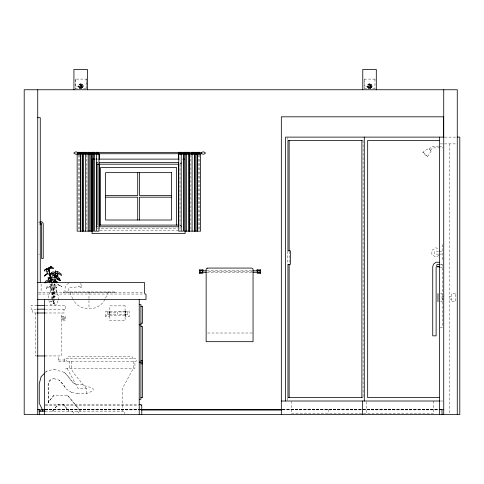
<?xml version="1.0" encoding="UTF-8"?>
<svg xmlns="http://www.w3.org/2000/svg" width="484" height="484" viewBox="0 0 484 484"><rect width="100%" height="100%" fill="white"/><g stroke="black" fill="none" stroke-linecap="round" stroke-linejoin="round"><path stroke-width="0.36" stroke-dasharray="2.42 1.81" d="M80.029 88.421L79.243 87.907L78.753 86.563L79.055 84.906L80.332 83.883M80.332 88.421L79.055 87.392L78.753 85.735L79.237 84.397L80.029 83.883L81.602 83.883C83.684 84.591 83.684 87.713 81.608 88.421M80.816 88.421L80.822 87.907L82.395 87.392L82.885 86.563L82.582 84.906L81.306 83.883M79.237 84.906L80.816 84.397L80.816 83.883M82.395 87.907L82.395 87.392M81.306 88.421L82.576 87.392L82.879 85.735L82.395 84.397M368.881 88.421L368.088 87.907L367.604 86.563L367.907 84.906L369.183 83.883M369.177 88.421L367.901 87.392L367.598 85.735L368.088 84.397L368.881 83.883L370.454 83.883C372.535 84.591 372.535 87.713 370.454 88.421M369.667 88.421L369.667 87.907L371.246 87.392L371.73 86.563L371.434 84.906L370.157 83.883M368.088 84.906L369.661 84.397L369.667 83.883M370.151 88.421L371.428 87.392L371.73 85.735L371.24 84.397M371.246 87.907L371.246 87.392M54.789 298.017L55.067 284.011M53.924 297.932L54.607 283.957M53.809 299.39L53.47 303.758L53.996 303.892L54.377 303.849L54.686 299.475M125.537 316.506L125.537 311.242L129.131 311.242L129.131 316.506L125.537 316.506L125.749 311.242M80.671 411.164L67.663 395.349L53.809 395.349L48.188 402.186L48.352 402.531L48.43 401.889M53.972 395.349L48.346 402.186L48.515 402.531L48.588 401.889M54.559 284.356L52.871 295.518L51.594 301.357L51.086 301.314M58.14 300.134C60.385 295.494 54.087 291.477 56.858 287.085L50.094 287.085A4.465 4.465 0 0 1 50.094 292.294L48.63 295.73L48.376 297.587L48.811 300.134M54.069 284.229L52.084 295.355L50.511 301.181L51.594 301.357M46.289 288.331L47.045 286.709L48.938 285.971L49.743 286.504L49.531 286.958L46.289 288.331L49.749 286.183L50.475 286.322L51.201 288.095M52.302 283.255L51.734 284.985L51.08 285.161L49.713 283.957M79.243 87.907L78.45 85.735L79.237 84.397M79.243 87.392L80.029 87.392L80.332 86.563L79.848 85.735L79.055 85.735M82.576 86.563L81.79 86.563L81.3 85.735L81.602 84.906L82.389 84.906M368.088 87.907L367.302 85.735L368.088 84.397M368.094 87.392L368.881 87.392L369.183 86.563L368.693 85.735L367.907 85.735M371.428 86.563L370.635 86.563L370.151 85.735L370.454 84.906L371.24 84.906M108.295 291.949L105.264 298.755M50.094 292.294L50.844 290.569L50.844 288.809L50.094 287.085M58.032 300.77L56.18 304.944L50.772 304.944L48.92 300.77M79.848 85.735L80.332 84.906L81.306 84.906L81.796 84.397M79.049 86.563L79.842 86.563L80.326 85.735L80.023 84.906M81.608 87.392L81.306 86.563L81.796 85.735L82.582 85.735M79.842 87.907L80.326 87.392L81.3 87.392L81.79 86.563M368.693 85.735L369.183 84.906L370.157 84.906L370.641 84.397M367.901 86.563L368.687 86.563L369.177 85.735L368.875 84.906M370.46 87.392L370.157 86.563L370.647 85.735L371.434 85.735M368.687 87.907L369.177 87.392L370.151 87.392L370.635 86.563M104.889 299.372C98.869 311.944 79.08 311.944 73.06 299.372M48.352 402.531L48.073 384.828L49.005 381.356L51.056 379.311L53.936 378.591M48.515 402.531L48.237 384.828L49.168 381.356L51.219 379.311M105.633 316.506L105.633 311.242L109.227 311.242L109.227 316.506L105.633 316.506L107.327 314.176L107.327 311.242M52.429 411.164L58.05 404.334L63.422 404.334L69.043 411.164M52.593 411.164L58.213 404.334M423.119 152.738L423.409 152.43L427.311 156.175L427.021 156.477M429.169 149.163L432.012 146.198L438.534 146.198M430.391 150.336L432.732 147.892L442.884 147.892M45.429 372.238L46.422 371.246L54.111 369.256M45.593 372.238L46.585 371.246M38.666 222.616L39.525 221.999M438.825 255.352L435.927 257.228L431.879 254.596L431.879 250.337L435.927 247.705L439.98 250.337M253.053 270.61L251.589 271.451L207.606 271.451M68.849 283.352C65.122 284.374 64.584 288.682 65.044 291.949M77.313 393.601L86.497 393.601L93.14 390.745L93.14 388.749L90.925 387.478L85.88 386.238L83.115 384.623L78.196 384.623M52.744 299.372L53.222 303.087L54.087 303.008L53.5 299.3M54.087 303.008L53.222 303.087M51.346 283.382L53.966 296.686L55.182 296.535L53.421 290.684L52.163 284.005M55.182 296.535L53.966 296.686M53.47 303.758L54.377 303.849M440.24 264.391L443.029 264.113M375.027 79.098L364.071 79.098L364.071 87.701M78.753 84.906L79.055 84.906M367.604 84.906L367.907 84.906M80.326 85.735L81.3 85.735M82.879 85.735L83.181 85.735M369.177 85.735L370.151 85.735M371.73 85.735L372.033 85.735M76.847 86.521L84.839 86.521M365.692 86.521L373.684 86.521M78.45 86.563L78.753 86.563M80.332 86.563L81.306 86.563M367.302 86.563L367.604 86.563M369.183 86.563L370.157 86.563M82.576 87.392L82.879 87.392M371.428 87.392L371.73 87.392M75.026 88.421L86.563 88.421M364.264 88.421L375.415 88.421M444.681 137.117L456.521 137.117M440.252 143.887L457.543 143.887M439.26 146.198L442.884 146.198M97.121 228.472L177.755 228.472M99.934 230.16L180.205 230.16M442.545 246.719L442.884 246.719M438.661 251.601L434.438 251.601L434.438 254.106L438.661 254.106M439.363 251.601L442.884 251.601M439.363 254.106L442.884 254.106M38.684 254.154L39.525 254.154M442.545 259.067L442.884 259.067M206.88 270.834L252.194 270.834M206.88 272.298L252.194 272.298M38.411 292.747L143.052 292.747M440.682 293.6L442.037 293.6L442.037 301.695L440.682 301.695M38.484 294.042L144.341 294.042M442.037 296.414L443.731 296.414M449.648 296.414L451.342 296.414M442.037 299.118L443.731 299.118M449.648 299.118L451.342 299.118M37.153 305.368L31.139 305.368L31.139 309.179L36.542 309.179M45.417 305.368L65.709 305.368L65.709 309.179L45.454 309.179M109.856 311.781L125.084 311.781M109.215 312.313L117.533 312.313M36.717 312.985L32.833 312.985L32.833 309.179M45.024 312.985L64.021 312.985L64.021 309.179M107.327 314.176L109.015 314.176L109.227 316.506M109.215 314.14L117.533 314.14M125.749 314.176L127.437 314.176L129.131 316.506M109.856 315.163L125.084 315.163M61.643 316.306L65.818 316.306L65.818 320.124L61.643 320.124M61.643 317.038L65.818 317.038M61.643 318.218L65.818 318.218M61.643 319.392L65.818 319.392M440.144 327.172L442.679 327.172L442.679 266.617L441.862 264.101L440.325 262.981M207.606 333.01L253.053 333.01M36.717 355.94L35.211 355.94L35.211 312.985M45.024 355.94L61.643 355.94L61.643 312.985M58.255 359.993L66.713 359.993L66.713 361.264M65.54 368.239L134.927 368.239L134.927 361.264M86.497 393.601L86.497 388.749L78.202 388.749L67.01 368.239M440.367 401.012L443.392 401.012M45.254 404.4L138.666 404.4M45.254 405.665L138.751 405.665M45.048 409.476L141.08 409.476M282.481 409.476L442.461 409.476M45.066 409.585L141.098 409.585M282.499 409.585L442.449 409.585M45.109 409.688L141.14 409.688M282.541 409.688L442.406 409.688M45.175 409.773L139.695 409.773M282.608 409.773L442.34 409.773M45.26 409.839L140.747 409.894M282.692 409.839L439.883 409.881M440.531 409.894L442.146 409.881M45.133 411.164L124.557 411.164L124.557 413.874M50.511 301.181L51.02 301.223M440.24 267.077L443.029 267.356M78.354 384.623C71.178 384.532 69.345 376.086 64.318 372.432M71.463 392.445L77.476 393.601M53.948 369.256L64.481 372.432L70.434 379.099L72.654 382.36L75.105 383.975M53.772 378.591L59.447 380.285L63.343 384.641L66.229 388.876M57.838 284.622L61.752 286.709L59.562 284.961L57.886 284.61L61.752 286.709M369.661 84.397L370.454 84.906M368.881 87.392L369.667 87.907M80.816 84.397L81.602 84.906M80.029 87.392L80.822 87.907M71.626 392.445L66.066 388.876L63.18 384.641L59.29 380.285M368.693 84.397L369.183 84.906M370.151 87.392L370.641 87.907M79.848 84.397L80.332 84.906M81.3 87.392L81.79 87.907M67.5 395.349L80.513 411.164M77.482 411.164L79.799 413.983M72.237 411.164L74.554 413.983M63.259 404.334L68.879 411.164M86.497 388.749L73.435 372.819L70.936 368.239M72.685 298.755L69.654 291.949M370.157 84.906L370.647 85.735M368.687 86.563L369.177 87.392M81.306 84.906L81.796 85.735M79.842 86.563L80.326 87.392M80.689 283.352L81.536 286.57L68.849 287.647L68.849 291.949M50.868 284.054L53.379 298.555M50.56 284.09L52.647 298.628M327.849 409.476L328.273 409.894L328.273 413.887M449.648 143.887L449.648 413.79M442.545 244.347L442.545 261.408M433.579 401.012L433.579 413.705L291.483 413.705L291.483 401.762M374.961 79.098L374.961 88.421M366.733 401.762L366.733 413.705M364.331 79.098L364.331 88.421M363.085 140.499L363.085 397.63M289.148 251.347L289.148 263.411M287.254 137.873L287.254 139.386M287.254 251.299L287.254 264.149M287.254 397.993L287.254 401.012M199.329 154.844L199.329 230.39M198.549 154.844L198.549 230.39M190.896 154.844L190.896 230.39M180.012 164.191L180.012 228.472M133.457 361.264L133.457 368.239L122.264 388.749L122.264 411.164M132.259 358.723L132.259 356.823L68.208 356.823L68.208 358.723M127.437 311.242L127.437 314.176M109.015 311.242L109.015 314.176M88.977 291.949L88.977 308.865M86.866 154.844L86.866 230.39M86.37 88.421L86.37 79.098L75.22 79.098L75.22 88.421M86.116 79.098L86.116 88.421M81.3 286.57L81.3 287.641L78.856 287.641L78.856 286.57M79.207 154.844L79.207 230.39M78.426 154.844L78.426 230.39M75.48 79.098L75.48 88.421M71.438 361.264L71.438 368.239M69.466 361.264L69.466 368.239M64.215 361.264L64.215 358.723L136.252 358.723L136.252 361.264L58.255 361.264L58.255 355.94M64.148 317.038L64.148 319.392M53.476 287.085L53.476 298.858M53.476 300.77L53.476 304.944M41.116 284.048L41.116 292.747M54.045 283.491A3.11 0.926 88.1 0 1 54.226 284.816M54.995 287.351A3.11 3.104 -52.8 0 1 57.808 284.61M56.858 292.294A4.465 4.465 0 0 1 56.858 287.085M431.153 151.069L427.42 156.858L422.72 152.357L428.407 148.431L431.153 151.069M114.599 291.949L63.35 291.949L63.35 292.79L114.599 292.79L114.599 291.949M455.402 293.6L451.342 293.6L451.342 301.695L455.402 301.695L455.402 293.6M125.084 305.858L109.856 305.858L109.856 320.777L125.084 320.777L125.084 305.858M125.846 311.956L117.533 311.956L117.533 314.515L125.846 314.515L125.846 311.956"/><path stroke-width="0.73" d="M54.759 281.107L55.115 276.116M44.855 282.916L45.496 281.264L47.075 280.508L50.027 281.355L47.529 281.682L45.133 282.886M57.796 278.361L57.3 278.893L57.669 279.341L60.663 280.72L59.623 279.093L58.667 278.512M55.255 280.484L56.247 278.711L57.148 278.542M49.283 282.589L49.84 281.319L50.487 281.143L51.879 281.894M55.267 282.65L56.12 281.107M49.628 279.129L49.894 278.724M44.31 275.977L47.299 273.635L44.31 275.977L47.505 273.756L48.648 273.944L50.088 275.795M96.28 225.931L97.121 225.09L97.121 164.191L96.28 163.344M180.435 163.767L181.282 162.92M199.571 273.26L200.261 272.565L202.258 272.565L202.953 273.26L199.571 273.26L199.571 269.872L202.953 269.872L202.953 271.228M202.258 272.565L202.258 270.568L202.953 269.872M257.089 269.872L257.778 270.568L257.778 272.565L257.089 273.26L260.471 273.26L260.471 269.872L257.089 269.872L257.089 271.228M260.471 273.26L259.775 272.565L259.775 270.568L260.471 269.872M44.601 373.231L41.122 376.697L39.252 383.649L39.252 403.22L42.465 409.839M48.727 268.929L51.358 267.21L52.847 267.368L53.591 268.62L50.257 268.172L48.727 268.929L50.76 279.661M48.509 278.863L51.576 277.332L49.634 277.108L48.049 277.792L48.509 278.863L50.747 277.132M56.404 282.91L57.439 281.882L55.091 280.895L54.299 281.053L53.978 281.634L54.232 282.438M55.678 281.246L56.065 281.077M51.679 282.426L54.269 282.075M48.89 268.904L51.328 279.546M77.676 153.737L75.825 154.287L73.979 153.307L73.979 152.793L75.825 151.813L77.676 152.363L201.647 152.363L203.492 151.813L205.343 152.793L205.343 153.307L203.492 154.287L201.647 153.737L77.676 153.737L77.676 152.363M39.827 224.074L41.225 223.935L41.225 222.936L39.827 222.797M439.545 264.458L436.749 264.736L436.749 266.732L439.545 267.011M48.594 279.074L47.97 279.099L49.779 281.174L50.427 280.998L50.56 278.403M443.731 116.819L281.331 116.819L281.331 414.546M37.734 117.666L40.269 117.666L40.269 282.602M443.943 137.117L285.56 137.117L285.56 401.012M457.265 137.117L459.8 137.117L459.8 414.546L24.2 414.546L24.2 89.752L457.265 89.752L457.265 414.546M362.328 140.499L287.95 140.499L287.95 250.845L290.346 250.845L290.346 264.379L287.95 264.379L287.95 397.63L362.328 397.63M439.599 140.499L367.665 140.499L367.665 397.63L439.599 397.63M92.795 159.115L94.301 159.115M95.802 159.115L97.302 159.115M98.803 159.115L179.086 159.115M182.837 159.115L184.337 159.115M96.183 162.497L97.683 162.497M99.184 162.497L178.705 162.497M97.121 164.191L178.505 164.191M105.579 195.482L137.722 195.482L137.722 172.649M171.554 195.482L139.416 195.482L139.416 172.649M105.579 197.176L137.722 197.176L137.722 220.014M171.554 197.176L139.416 197.176L139.416 220.014M39.948 221.684L41.539 221.684L42.822 222.616L43.227 223.874L43.227 258.486L41.539 258.486L41.539 224.14M40.36 223.07L40.995 223.433M99.153 225.09L178.663 225.09M96.183 226.778L97.683 226.778M99.184 226.778L178.705 226.778M97.254 231.146L98.99 231.146L98.99 154.087L80.81 154.087L80.81 231.146M180.502 231.146L178.765 231.146L178.765 154.087L196.946 154.087L196.946 231.146M439.297 262.237L436.12 262.237L433.555 264.101L432.738 266.617L432.738 335.842L436.12 335.842L436.12 267.156M437.627 266.466L438.468 266.466M199.571 269.872L200.261 270.568L202.258 270.568M257.778 270.568L259.775 270.568M202.348 270.834L206.123 270.834M252.944 270.834L258.232 270.834M200.836 272.298L206.123 272.298M252.944 272.298L258.988 272.298M257.778 272.565L259.775 272.565M37.734 282.602L144.559 282.602L144.559 292.747L144.873 293.873L145.999 294.187L145.999 299.517L37.734 299.517M139.235 304.593L140.923 304.593L140.923 399.324L139.235 399.324M37.153 305.368L44.667 305.368M140.923 306.281L142.617 306.281L142.617 323.197L140.923 323.197M37.286 309.179L44.716 309.179M37.286 312.985L45.024 312.985M139.235 324.891L140.923 324.891M140.923 326.585L142.617 326.585L142.617 397.63L140.923 397.63M37.474 355.94L45.06 355.94M140.923 360.417L142.617 360.417M139.235 362.105L142.617 362.105M140.923 363.799L142.617 363.799M281.331 401.012L439.623 401.012M139.235 404.4L141.032 404.424L141.322 405.483M37.734 409.476L39.428 409.476M141.31 409.476L281.724 409.476M443.731 409.476C440.767 408.798 442.467 412.955 442.037 414.546M39.004 409.476L39.428 409.585M141.854 409.585L281.742 409.585M39.016 409.585L39.428 409.688M141.897 409.688L281.785 409.688M39.059 409.688L39.428 409.773M141.207 409.773L281.095 409.773M39.125 409.773L39.428 414.546M141.292 409.839L281.392 409.894M39.077 411.164L45.133 411.164M55.672 274.616L55.206 274.428L54.819 275.886L55.388 276.176L57.947 275.789L57.064 276.237L56.313 275.384M57.136 278.572L60.663 280.72M180.435 225.508L181.282 226.355M53.24 282.087L53.288 282.402M443.731 89.752L443.731 414.546M443.392 116.819L443.392 137.226M439.502 137.117L439.502 414.546M437.978 293.6L437.978 301.695M376.304 89.752L376.304 69.454L362.77 69.454L362.77 89.752M364.283 137.117L364.283 401.012M362.528 401.012L362.528 414.546M361.887 140.499L361.887 397.63M289.148 140.499L289.148 250.591M289.148 264.167L289.148 397.63M201.647 152.363L201.647 153.737M200.261 270.568L200.261 272.565M199.329 152.176L199.329 154.087M198.258 152.176L198.258 154.087M197.351 231.146L197.351 154.087L200.606 154.087L200.606 231.146L184.168 231.146L184.168 154.087M196.819 152.176L196.819 154.087M195.052 154.087L195.052 231.146M194.901 152.176L194.919 231.146M194.61 154.087L194.61 231.146M193.872 152.176L193.872 154.087M192.578 152.176L192.578 154.087M192.081 154.087L192.081 231.146M191.585 152.176L191.585 154.087M189.643 154.087L189.643 231.146M189.601 152.176L189.601 231.146M188.536 154.087L188.536 231.146M188.101 152.176L188.101 154.087M186.673 152.176L186.673 154.087M186.528 154.087L186.528 231.146M185.221 152.176L185.209 231.146M185.088 231.292L185.088 233.548L92.045 233.548L92.045 159.115M184.519 152.176L184.519 154.087M183.369 154.087L183.369 231.146L181.216 231.146L181.216 154.087M183.188 152.176L183.188 154.087M181.53 152.176L181.53 154.087M180.411 152.176L180.411 154.087M179.092 152.176L179.092 154.087M178.439 154.087L178.439 159.375M178.439 163.913L178.439 225.102M176.63 225.09L176.63 167.573L100.509 167.573L100.509 225.09M141.77 414.546L141.77 405.665A0.635 0.635 0 0 1 141.134 405.035M139.235 299.517L139.235 414.546M99.317 154.087L99.317 159.375M99.317 163.913L99.317 225.102M98.663 152.176L98.663 154.087M97.344 152.176L97.344 154.087M96.546 154.087L96.546 231.146L94.38 231.146L94.386 154.087M96.225 152.176L96.225 154.087M94.568 152.176L94.568 154.087M93.587 154.087L93.587 231.146L77.15 231.146L77.15 154.087L80.404 154.087L80.404 231.146M93.237 152.176L93.237 154.087M92.535 152.176L92.547 231.146M91.228 154.087L91.228 231.146M91.083 152.176L91.083 154.087M90.956 154.087L90.956 231.146M89.655 152.176L89.655 154.087M89.219 154.087L89.219 231.146M88.155 152.176L88.155 231.146M87.459 89.752L87.459 69.454L73.925 69.454L73.925 89.752M86.17 152.176L86.17 154.087M85.674 154.087L85.674 231.146M85.178 152.176L85.178 154.087M83.883 152.176L83.883 154.087M83.145 154.087L83.145 231.146M82.855 152.176L82.855 154.087M82.837 154.087L82.837 231.146M82.71 154.087L82.71 231.146M80.937 152.176L80.937 154.087M79.497 152.176L79.497 154.087M78.426 152.176L78.426 154.087M44.498 299.517L44.498 414.546M44.026 411.164L44.026 409.476L40.813 409.476L40.813 411.164M42.483 409.476L42.483 411.164M37.734 89.752L37.734 414.546M53.307 282.069A3.11 0.926 88.1 0 1 53.718 282.505M50.693 277.12A3.11 0.496 -87.9 0 1 51.002 280.103M55.224 276.279L54.341 277.362L52.689 278.137L52.121 277.84L52.06 276.189L52.931 275.432L55.224 276.279M47.862 271.73L47.777 272.323L46.779 272.123L46.161 271.361L46.464 270.102L49.017 268.82L47.862 271.73M55.249 274.277L55.019 275.644L55.606 277.374L56.247 277.55L57.596 276.34L57.826 274.979L56.797 273.708L56.15 273.533L55.249 274.277M44.824 270.217L44.443 271.07L44.431 270.157L45.659 269.34L48.811 268.789L46.76 268.372L44.824 270.217M59.242 279.341L58.715 280.085L56.924 277.513L55.013 276.243L58.116 276.818L59.211 278.179L59.242 279.341M51.534 272.843L51.292 273.696L54.008 273.067L56.307 273.642L54.008 271.893L52.381 272.081L51.534 272.843M50.626 266.684L48.606 268.898L48.454 267.464L51.57 267.259L51.479 266.388L50.626 266.684M50.203 273.998L52 273.327L53.555 273.762L55.025 275.928L52.363 274.464L50.203 273.998M58.02 271.923L56.797 273.563L56.156 273.387L55.339 270.792L55.993 271.518L57.917 271.488L58.02 271.923M52.423 279.504L50.36 281.252L52.883 280.678L55.285 281.313L54.002 279.692L52.423 279.504M207.606 268.069L206.142 268.916L206.142 341.68L253.053 341.68L253.053 268.916L251.589 268.069L207.606 268.069M59.363 272.897L56.64 273.738L59.363 274.071L61.613 275.596L60.899 273.654L59.363 272.897M171.554 172.649L105.579 172.649L105.579 220.014L171.554 220.014L171.554 172.649"/></g></svg>
